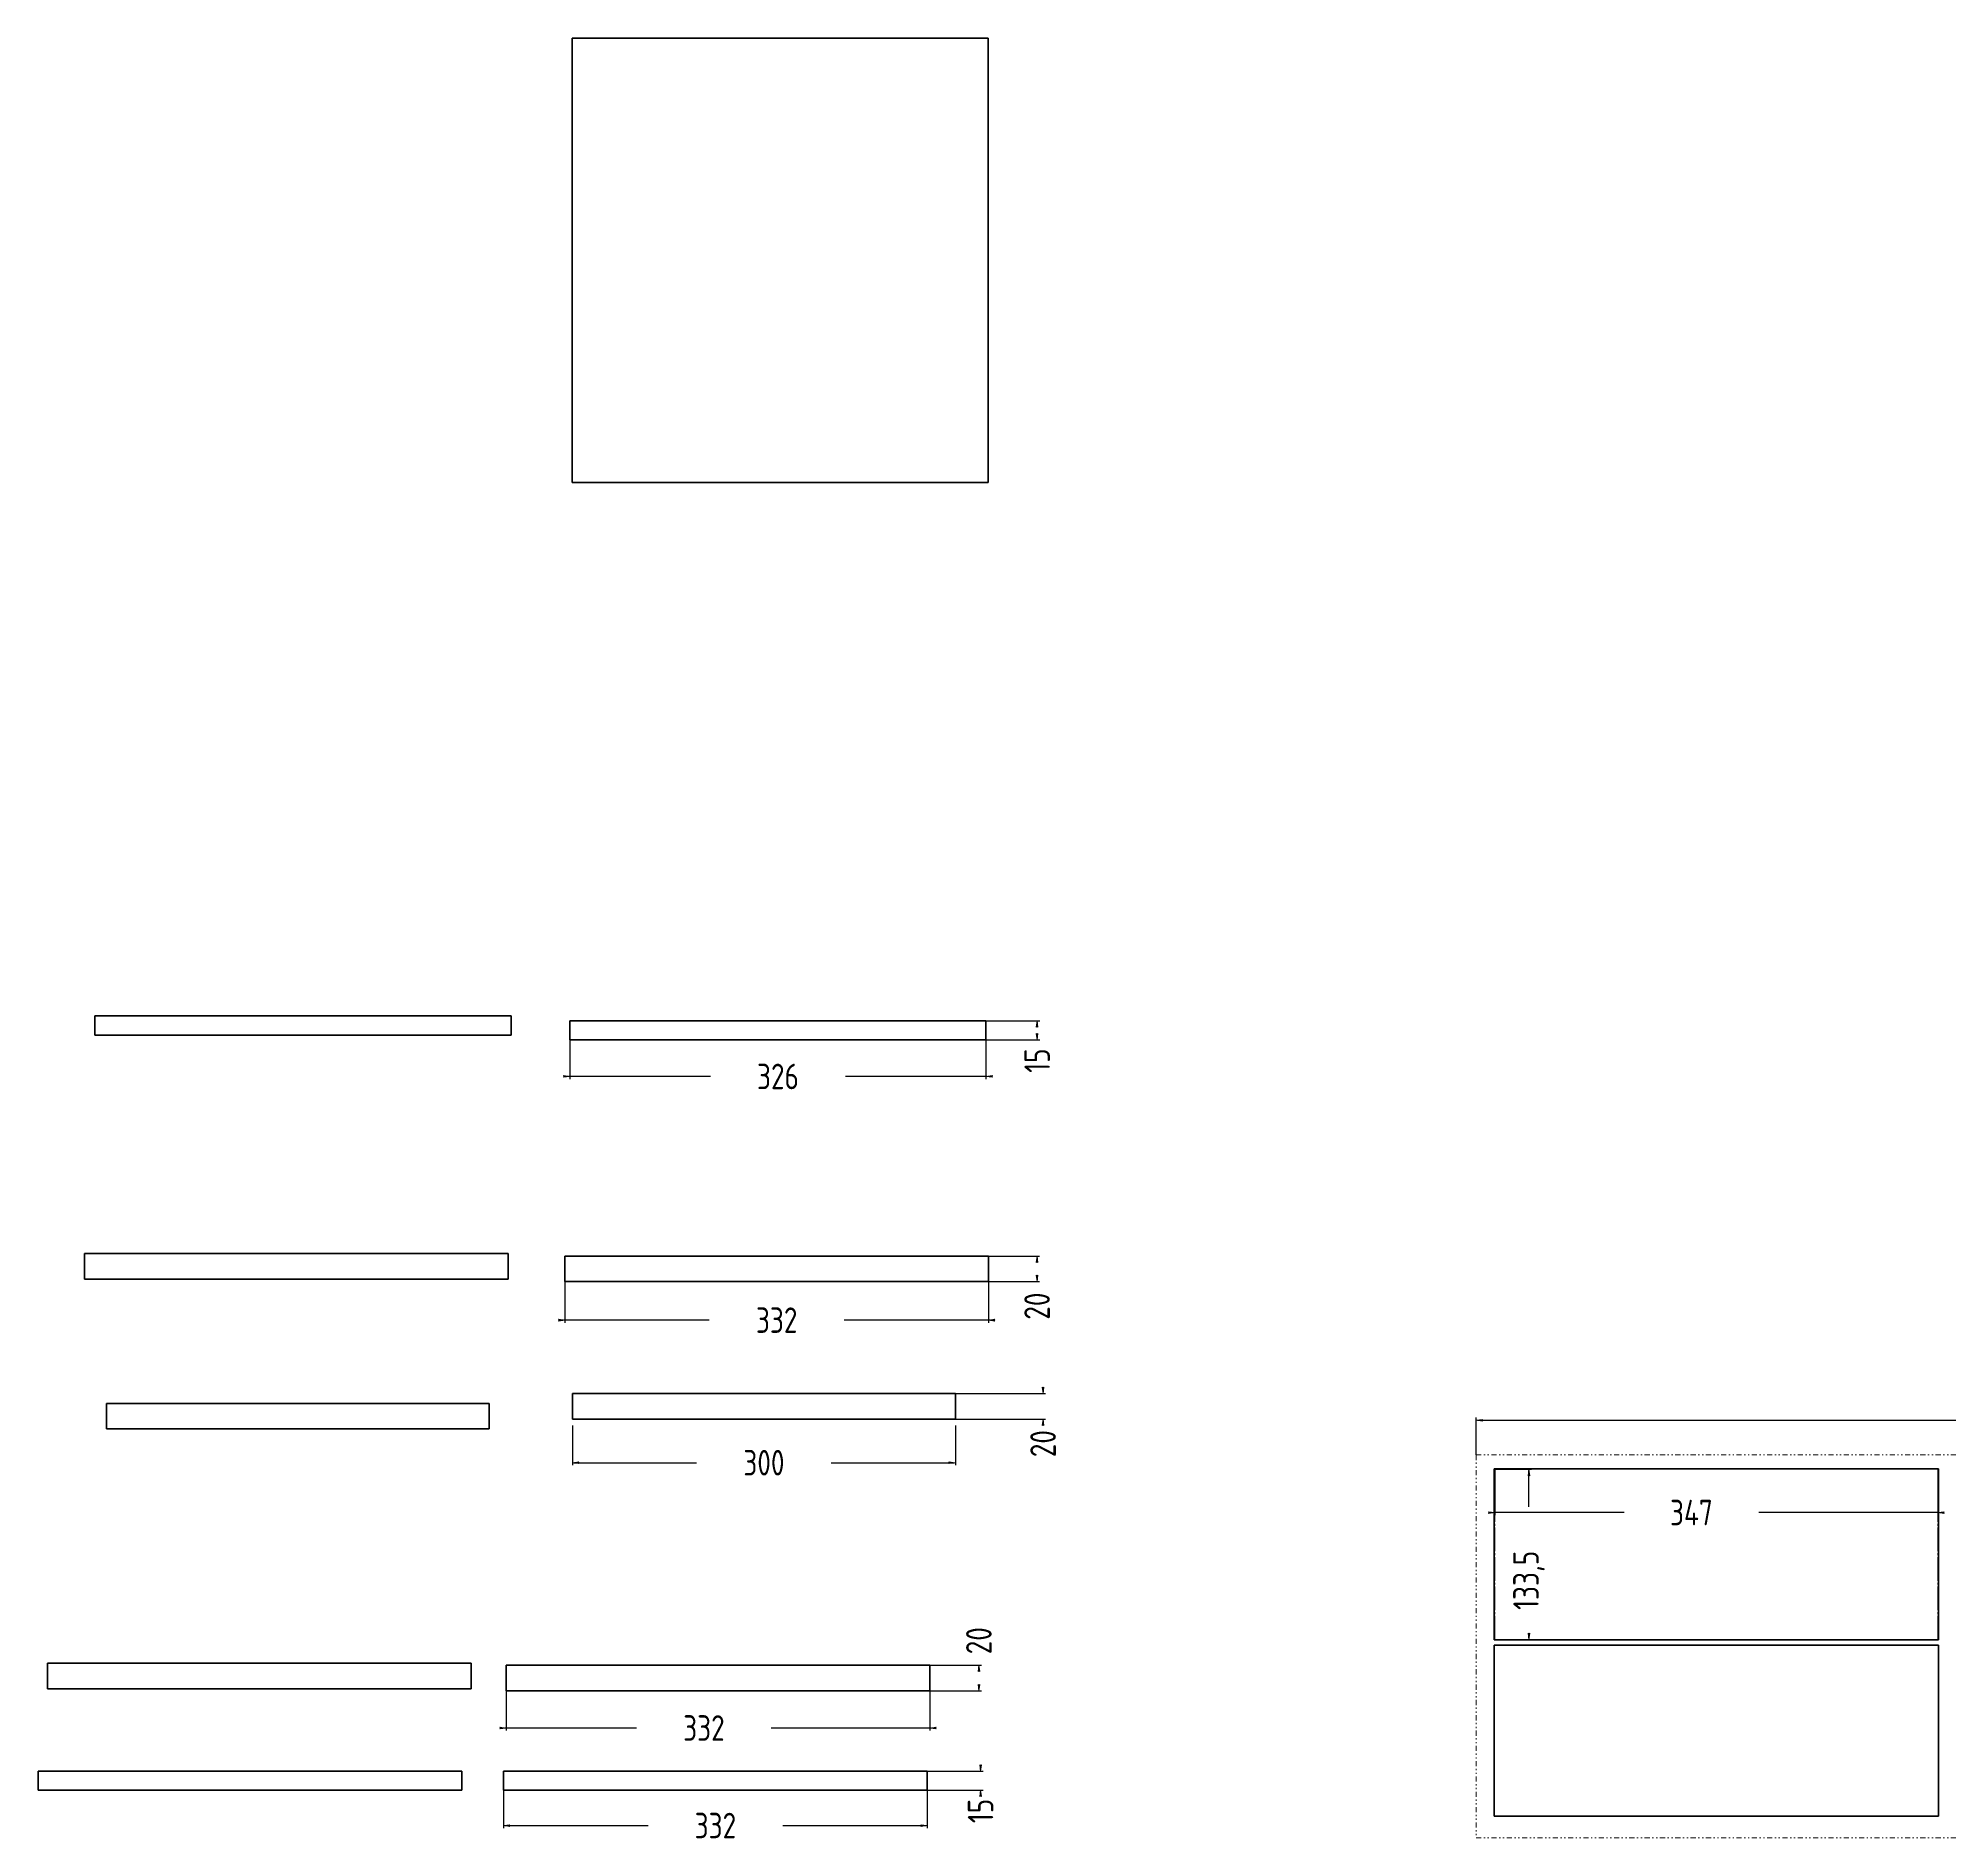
# Model space of a CAD drawing. Header units: millimetres. Extents: x -256 to 3000, y -1401 to 1300.
# Drawn here: x -173 to 1324, y -1401 to 9 of the extents above; entities that cross this region are included whole.
import ezdxf

# ---------------------------------------------------------------- set-up
doc = ezdxf.new("R2010")
doc.units = ezdxf.units.MM
for name, pattern in [('K5LT_AXLED', [23.08333396911621, 18.58333396911621, -1.5, 1.5, -1.5]), ('K5LT_BASIC', [0]), ('K5LT_CHAIN_LINE_WITH_2_POINTS', [12, 4, -2, 1, -2, 1, -2]), ('K5LT_THIN', [0])]:
    doc.linetypes.add(name, pattern=pattern)
doc.layers.add('Системный слой', color=7, linetype='Continuous')
doc.styles.add('KDIMTEXTSTYLE', font='GOST_AU.SHX', dxfattribs={"width": 0.96, "oblique": 15, "height": 5})
doc.dimstyles.new('KDIMSTYLE (1.00)', dxfattribs={"dimtxt": 5, "dimasz": 1, "dimexe": 2, "dimexo": 0, "dimgap": 1, "dimtad": 1, "dimtxsty": 'KDIMTEXTSTYLE', "dimsah": 1, "dimcen": 0, "dimdle": 1, "dimadec": 0, "dimazin": 0, "dimtfac": 0.667, "dimtmove": 0, "dimatfit": 3, "dimfxl": 1, "dimtvp": 1, "dimtolj": 1, "dimtzin": 0, "dimarcsym": 0})

# ---------------------------------------------------------------- blocks, each defined once
blk = doc.blocks.new('U0')
at = {"layer": 'Системный слой', "color": 7, "linetype": 'K5LT_CHAIN_LINE_WITH_2_POINTS', "lineweight": 18}
for p, q in [((2133.278078628207, -1101.117976859951), (953.2780786282071, -1101.117976859951)), ((953.2780786282071, -1101.117976859951), (953.2780786282071, -1401.117976859951)), ((2133.278078628207, -1401.117976859951), (2133.278078628207, -1101.117976859951)), ((953.2780786282071, -1401.117976859951), (2133.278078628207, -1401.117976859951))]:
    blk.add_line(p, q, dxfattribs=at)
blk = doc.blocks.new('KDIMARROW_01')
at = {"layer": 'Системный слой'}
blk.add_hatch(color=0, dxfattribs=at).paths.add_polyline_path([(-5, -0.6582624912261956), (0, 0), (-5, 0.658262491226197), (-4.5, 6e-16)])
at = {"layer": 'Системный слой', "color": 0, "linetype": 'K5LT_THIN', "lineweight": 18}
for p, q in [((-4.5, 6e-16), (-5, 0.658262491226197)), ((-5, 0.658262491226197), (0, 0)), ((0, 0), (-5, -0.6582624912261956)), ((-5, -0.6582624912261956), (-4.5, 6e-16)), ((0, 0), (-1, 0))]:
    blk.add_line(p, q, dxfattribs=at)

msp = doc.modelspace()

# ---------------------------------------------------------------- linework, layer by layer
at = {"layer": 'Системный слой', "color": 150, "linetype": 'K5LT_BASIC', "lineweight": 60, "true_color": 0x0080ff}
for p, q in [((245.0327612248346, -339.060993996821), (245.0327612248346, 8.93900600317889)), ((245.0327612248346, 8.93900600317889), (571.0327612248345, 8.93900600317886)), ((571.0327612248345, 8.93900600317886), (571.0327612248345, -339.060993996821)), ((571.0327612248345, -339.060993996821), (245.0327612248346, -339.060993996821)), ((-128.8806531443249, -772.1155816828344), (-128.8806531443249, -757.1155816828344)), ((-128.8806531443249, -757.1155816828344), (197.1193468556751, -757.1155816828344)), ((197.1193468556751, -757.1155816828344), (197.1193468556751, -772.1155816828344)), ((243.2266660418325, -775.9271176232816), (243.2266660418325, -760.9271176232816)), ((243.2266660418325, -760.9271176232816), (569.2266660418325, -760.9271176232816)), ((569.2266660418325, -760.9271176232816), (569.2266660418325, -775.9271176232816)), ((-128.8806531443249, -772.1155816828344), (197.1193468556751, -772.1155816828344)), ((243.2266660418325, -775.9271176232816), (569.2266660418325, -775.9271176232816)), ((-137.1816819288284, -943.368495081919), (194.8183180711715, -943.368495081919)), ((-137.1816819288284, -943.368495081919), (-137.1816819288284, -963.368495081919)), ((194.8183180711715, -943.368495081919), (194.8183180711715, -963.368495081919)), ((239.237173197776, -945.368495081919), (571.2371731977759, -945.368495081919)), ((239.237173197776, -945.368495081919), (239.237173197776, -965.368495081919)), ((571.2371731977759, -945.368495081919), (571.2371731977759, -965.368495081919)), ((-137.1816819288284, -963.368495081919), (194.8183180711715, -963.368495081919)), ((239.237173197776, -965.368495081919), (571.2371731977759, -965.368495081919)), ((180.0644618329594, -1060.780461374726), (-119.9355381670404, -1060.780461374726)), ((-119.9355381670404, -1060.780461374726), (-119.9355381670404, -1080.780461374726)), ((180.0644618329594, -1080.780461374726), (180.0644618329594, -1060.780461374726)), ((545.2371731977759, -1053.124693404502), (245.237173197776, -1053.124693404502)), ((245.237173197776, -1053.124693404502), (245.237173197776, -1073.124693404502)), ((545.2371731977759, -1073.124693404502), (545.2371731977759, -1053.124693404502)), ((545.2371731977759, -1073.124693404502), (245.237173197776, -1073.124693404502)), ((180.0644618329594, -1080.780461374726), (-119.9355381670404, -1080.780461374726)), ((967.4378189232475, -1245.91835325808), (967.4378189232475, -1111.91835325808)), ((967.4378189232475, -1111.91835325808), (1315.437818923248, -1111.91835325808)), ((1315.437818923248, -1111.91835325808), (1315.437818923248, -1245.91835325808)), ((967.3988700257314, -1384.085845862878), (967.3988700257314, -1250.085845862878)), ((967.3988700257314, -1250.085845862878), (1315.398870025731, -1250.085845862878)), ((1315.437818923248, -1245.91835325808), (967.4378189232475, -1245.91835325808)), ((1315.398870025731, -1250.085845862878), (1315.398870025731, -1384.085845862878)), ((-166.1921890847719, -1264.360009072118), (-166.1921890847719, -1284.360009072118)), ((-166.1921890847719, -1264.360009072118), (165.807810915228, -1264.360009072118)), ((165.807810915228, -1264.360009072118), (165.807810915228, -1284.360009072118)), ((193.2266660418325, -1265.892705161447), (193.2266660418325, -1285.892705161447)), ((193.2266660418325, -1265.892705161447), (525.2266660418323, -1265.892705161447)), ((525.2266660418323, -1265.892705161447), (525.2266660418323, -1285.892705161447)), ((-166.1921890847719, -1284.360009072118), (165.807810915228, -1284.360009072118)), ((193.2266660418325, -1285.892705161447), (525.2266660418323, -1285.892705161447)), ((-173.3479570549953, -1348.892705161447), (-173.3479570549954, -1363.892705161447)), ((158.6520429450046, -1348.892705161447), (-173.3479570549953, -1348.892705161447)), ((158.6520429450046, -1363.892705161447), (158.6520429450046, -1348.892705161447)), ((191.2266660418325, -1348.892705161447), (191.2266660418325, -1363.892705161447)), ((523.2266660418325, -1348.892705161447), (191.2266660418325, -1348.892705161447)), ((523.2266660418325, -1363.892705161447), (523.2266660418325, -1348.892705161447)), ((158.6520429450046, -1363.892705161447), (-173.3479570549953, -1363.892705161447)), ((523.2266660418325, -1363.892705161447), (191.2266660418325, -1363.892705161447)), ((1315.398870025731, -1384.085845862878), (967.3988700257314, -1384.085845862878))]:
    msp.add_line(p, q, dxfattribs=at)
at = {"layer": 'Системный слой', "color": 30, "linetype": 'K5LT_AXLED', "lineweight": 18, "true_color": 0xff8000}
for p, q in [((967.4378189232473, -1112.41835325808), (1315.437818923248, -1112.41835325808)), ((967.9378189232475, -1245.91835325808), (967.9378189232475, -1111.91835325808)), ((1314.937818923248, -1111.91835325808), (1314.937818923248, -1245.91835325808))]:
    msp.add_line(p, q, dxfattribs=at)

# ---------------------------------------------------------------- block references
at = {"layer": 'Системный слой'}
msp.add_blockref('U0', (0, 0), dxfattribs=at)

# ---------------------------------------------------------------- dimensions: what is measured, and where the dimension line sits
at = {"layer": 'Системный слой', "color": 7}
for base, p1, p2, location in [((609.2998410333432, -760.9271176232816), (569.2266660418325, -775.9271176232816), (569.2266660418325, -760.9271176232816), (609.2998410333432, -792.1875336541653)), ((609.2540514029322, -945.368495081919), (571.2371731977759, -965.368495081919), (571.2371731977759, -945.368495081919), (609.2540514029322, -984.5393277158912)), ((613.9686881586008, -1073.124693404502), (545.2371731977759, -1053.124693404502), (545.2371731977759, -1073.124693404502), (613.9686881586008, -1092.295526038474)), ((994.6206255660834, -1112.41835325808), (967.4378189232475, -1245.91835325808), (967.4378189232473, -1112.41835325808), (994.6206255660834, -1199.41835325808)), ((563.6375352838584, -1265.892705161447), (525.2266660418323, -1285.892705161447), (525.2266660418323, -1265.892705161447), (563.6375352838584, -1246.721872527475)), ((564.9817709101467, -1363.892705161447), (523.2266660418325, -1348.892705161447), (523.2266660418325, -1363.892705161447), (564.9817709101467, -1380.153121192331))]:
    msp.add_linear_dim(base=base, p1=p1, p2=p2, angle=90, location=location, dimstyle='KDIMSTYLE (1.00)', override={"dimexo": 0, "dimpost": '\\H20.0;\\W0.965;\\Q0;<>', "dimblk1": 'KDIMARROW_01', "dimblk2": 'KDIMARROW_01', "dimse1": 0, "dimse2": 0, "dimclrt": 7, "dimtolj": 1}, dxfattribs=at).render()
for base, p1, p2, location in [((243.2266660418325, -804.5784356035819), (569.2266660418325, -775.9271176232816), (243.2266660418325, -775.9271176232816), (406.2266660418325, -804.5784356035819)), ((239.237173197776, -995.5381791083896), (571.2371731977759, -965.368495081919), (239.237173197776, -965.368495081919), (405.237173197776, -995.5381791083896)), ((2133.278078628207, -1073.919717389854), (953.2780786282071, -1101.117976859951), (2133.278078628207, -1101.117976859951), (1543.278078628207, -1073.919717389854)), ((545.2371731977759, -1107.243961291952), (245.237173197776, -1078.124693404502), (545.2371731977759, -1078.124693404502), (395.237173197776, -1107.243961291952)), ((967.9378189232475, -1146.292199352803), (1314.937818923248, -1111.91835325808), (967.9378189232475, -1111.91835325808), (1121.937818923248, -1146.292199352803)), ((193.2266660418325, -1315.104608173482), (525.2266660418323, -1285.892705161447), (193.2266660418325, -1285.892705161447), (348.2266660418325, -1315.104608173482)), ((523.2266660418325, -1391.540917456301), (191.2266660418325, -1363.892705161447), (523.2266660418325, -1363.892705161447), (357.2266660418325, -1391.540917456301))]:
    msp.add_linear_dim(base=base, p1=p1, p2=p2, location=location, dimstyle='KDIMSTYLE (1.00)', override={"dimexo": 0, "dimpost": '\\H20.0;\\W0.965;\\Q0;<>', "dimblk1": 'KDIMARROW_01', "dimblk2": 'KDIMARROW_01', "dimse1": 0, "dimse2": 0, "dimclrt": 7, "dimtolj": 1}, dxfattribs=at).render()

doc.saveas('drawing.dxf')
